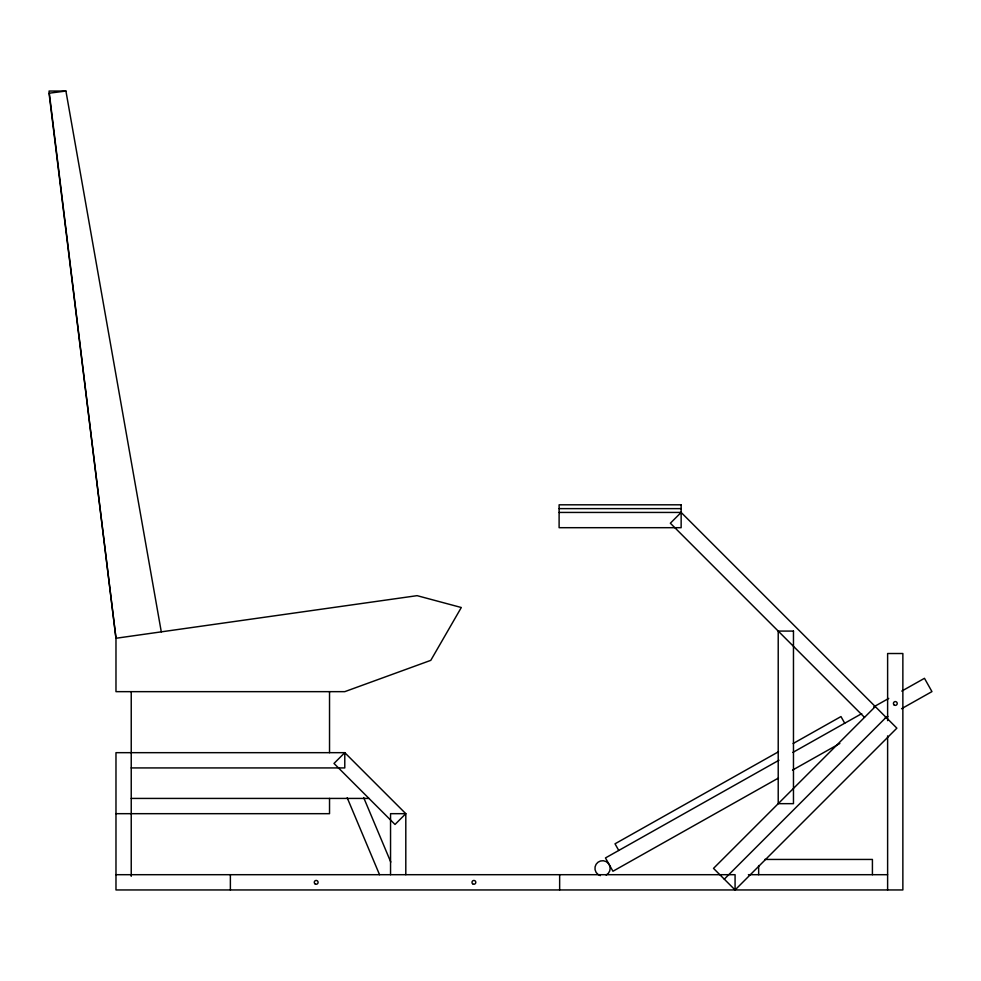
<?xml version="1.0" encoding="UTF-8"?>
<svg xmlns="http://www.w3.org/2000/svg" width="981" height="981" viewBox="0 0 981 981"><rect width="100%" height="100%" fill="white"/><g stroke="black" fill="none" stroke-linecap="round" stroke-linejoin="round"><path stroke-width="1.47" d="M875.297 706.59L713.506 868.381L735.076 889.951L896.867 728.16L681.145 512.438L670.354 523.216L864.506 717.369M724.285 879.172L886.076 717.369M778.497 751.753L615.013 843.807L618.753 850.453M793.126 743.524L840.975 716.571L844.715 723.218M778.975 760.238L605.461 857.946L612.953 871.238L778.46 778.043M792.881 752.415L861.735 713.641M873.74 706.872L888.749 698.423M901.772 691.09L924.47 678.312L931.95 691.605L901.551 708.723M792.501 770.134L839.859 743.463M885.23 717.908L887.903 716.412M65.923 91.049L49.05 93.207L115.979 638.263L115.979 691.654L344.785 691.654L430.794 660.348L461.303 607.509L417.097 595.663L115.979 638.263L49.05 91.049L65.923 91.049L161.289 631.85M559.109 508.624L681.145 508.624M559.109 512.438L681.145 512.438M131.209 767.927L344.785 767.927L344.785 752.672L115.979 752.672L115.979 889.951L902.863 889.951L902.863 653.518L887.621 653.518L887.621 720.63M131.233 798.424L368.979 798.424M115.979 813.678L329.53 813.678L329.53 798.424M764.726 859.442L872.416 859.442L872.416 874.696M115.979 874.696L735.076 874.696L735.076 889.951M748.417 874.696L887.572 874.696M363.657 797.553L390.781 862.078M347.188 797.749L379.537 874.696M887.621 735.885L887.621 889.951M758.656 865.549L758.656 874.696M559.648 874.696L559.648 889.951M405.803 874.696L405.803 813.678L344.785 752.672L333.994 763.451L395.012 824.469L405.803 813.678L390.548 813.678L390.548 874.696M329.53 691.654L329.53 752.672M230.376 874.696L230.376 889.951M131.233 691.654L131.233 876.303M600.347 875.628A7.627 7.627 0 0 1 596.092 864.298A7.627 7.627 0 0 1 608.134 863.121A7.627 7.627 0 0 1 606.148 875.064M681.145 504.81L559.109 504.81L559.109 527.692L681.145 527.692L681.145 504.81M793.47 631.077L778.215 631.077L778.215 803.66L793.47 803.66L793.47 631.077M894.01 704.848A1.901 1.901 0 0 0 897.174 703.929A1.901 1.901 0 0 0 894.795 701.648A1.901 1.901 0 0 0 894.01 704.848M314.864 883.722A1.901 1.901 0 0 0 318.04 882.802A1.901 1.901 0 0 0 315.649 880.521A1.901 1.901 0 0 0 314.864 883.722M472.584 883.722A1.901 1.901 0 0 0 475.748 882.802A1.901 1.901 0 0 0 473.369 880.521A1.901 1.901 0 0 0 472.584 883.722"/></g></svg>
